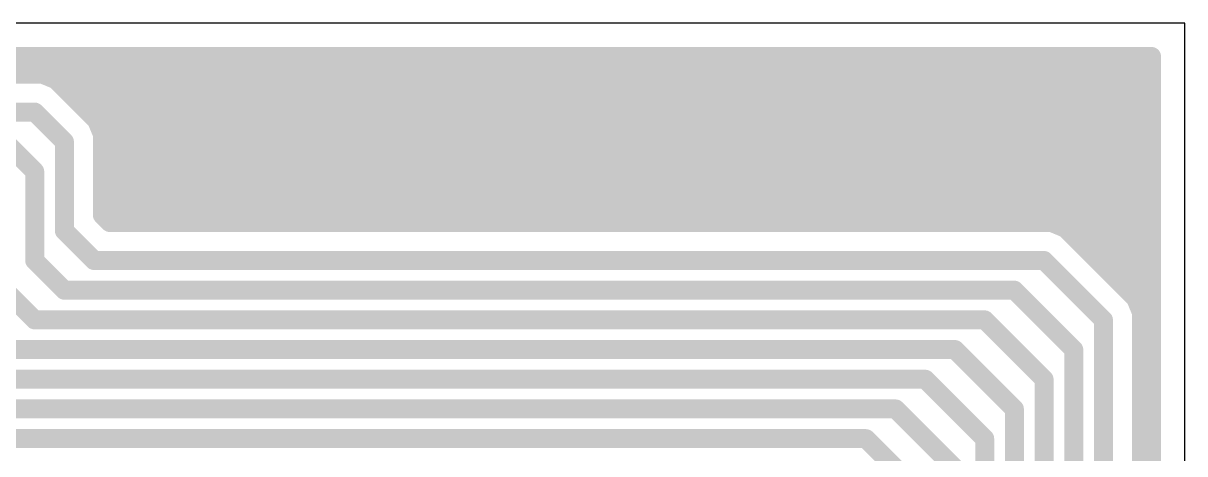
# Model space of a CAD drawing. Extents: x -1.3 to 82.2, y -1.3 to 53.3.
# Drawn here: x 32.53 to 82.22, y 34.91 to 53.33 of the extents above; entities that cross this region are included whole.
import ezdxf

# ---------------------------------------------------------------- set-up
doc = ezdxf.new("R2010")
doc.units = 0
doc.layers.add('16', color=174, linetype='CONTINUOUS')
doc.layers.add('20', color=178, linetype='CONTINUOUS')

msp = doc.modelspace()

# ---------------------------------------------------------------- linework, layer by layer
at = {"layer": '16', "const_width": 0.8128}
for points in [[(0.1524, 51.9076), (80.7976, 51.9076)], [(80.7976, 51.9076), (80.7976, 0.1524)], [(0.1524, 51.2064), (80.7976, 51.2064)], [(33.3434, 51.1556), (3.4866, 51.1556)], [(33.9408, 50.9081), (33.3434, 51.1556)], [(34.3981, 50.4508), (33.9408, 50.9081)], [(35.6681, 49.1808), (34.3981, 50.4508)], [(34.4553, 50.3936), (80.7976, 50.3936)], [(33.02, 49.53), (3.81, 49.53)], [(34.29, 48.26), (33.02, 49.53)], [(35.2681, 49.5808), (80.7976, 49.5808)], [(35.9156, 48.5834), (35.6681, 49.1808)], [(35.8391, 48.768), (80.7976, 48.768)], [(35.9156, 45.1233), (35.9156, 48.5834)], [(33.02, 46.99), (31.75, 48.26)], [(34.29, 44.45), (34.29, 48.26)], [(35.9156, 47.9552), (80.7976, 47.9552)], [(33.02, 43.18), (33.02, 46.99)], [(35.9156, 47.1424), (80.7976, 47.1424)], [(35.9156, 46.3296), (80.7976, 46.3296)], [(35.9156, 45.5168), (80.7976, 45.5168)], [(36.2333, 44.8056), (35.9156, 45.1233)], [(35.56, 43.18), (34.29, 44.45)], [(76.5234, 44.8056), (36.2333, 44.8056)], [(77.1208, 44.5581), (76.5234, 44.8056)], [(76.7686, 44.704), (80.7976, 44.704)], [(77.5781, 44.1008), (77.1208, 44.5581)], [(80.1181, 41.5608), (77.5781, 44.1008)], [(77.7877, 43.8912), (80.7976, 43.8912)], [(34.29, 41.91), (33.02, 43.18)], [(76.2, 43.18), (35.56, 43.18)], [(78.74, 40.64), (76.2, 43.18)], [(78.6005, 43.0784), (80.7976, 43.0784)], [(31.75, 41.91), (33.02, 40.64)], [(74.93, 41.91), (34.29, 41.91)], [(77.47, 39.37), (74.93, 41.91)], [(79.4133, 42.2656), (80.7976, 42.2656)], [(80.3656, 40.9634), (80.1181, 41.5608)], [(80.1629, 41.4528), (80.7976, 41.4528)], [(80.3656, 3.4866), (80.3656, 40.9634)], [(33.02, 40.64), (73.66, 40.64)], [(73.66, 40.64), (76.2, 38.1)], [(78.74, 3.81), (78.74, 40.64)], [(80.3656, 40.64), (80.7976, 40.64)], [(72.39, 39.37), (31.75, 39.37)], [(74.93, 36.83), (72.39, 39.37)], [(77.47, 5.08), (77.47, 39.37)], [(80.3656, 39.8272), (80.7976, 39.8272)], [(80.3656, 39.0144), (80.7976, 39.0144)], [(30.48, 38.1), (71.12, 38.1)], [(71.12, 38.1), (73.66, 35.56)], [(76.2, 38.1), (76.2, 6.35)], [(80.3656, 38.2016), (80.7976, 38.2016)], [(80.3656, 37.3888), (80.7976, 37.3888)], [(69.85, 36.83), (29.21, 36.83)], [(72.39, 34.29), (69.85, 36.83)], [(74.93, 7.62), (74.93, 36.83)], [(80.3656, 36.576), (80.7976, 36.576)], [(27.94, 35.56), (68.58, 35.56)], [(68.58, 35.56), (71.12, 33.02)], [(73.66, 35.56), (73.66, 8.89)], [(80.3656, 35.7632), (80.7976, 35.7632)], [(80.3656, 34.9504), (80.7976, 34.9504)]]:
    msp.add_lwpolyline(points, dxfattribs=at)
at = {"layer": '16', "const_width": 0.4064}
for points in [[(81.0008, 51.9076, 1), (80.5944, 51.9076)], [(80.7976, 51.7044, 1), (80.7976, 52.1108)], [(33.4211, 51.3433, 1), (33.2656, 50.9679)], [(33.3434, 50.9524, 1), (33.3434, 51.3588)], [(34.0845, 51.0518, 1), (33.7971, 50.7644)], [(33.8631, 50.7204, 1), (34.0186, 51.0958)], [(80.7976, 51.0032, 1), (80.7976, 51.4096)], [(34.5418, 50.5945, 1), (34.2544, 50.3071)], [(34.4553, 50.5968, 1), (34.4553, 50.1904)], [(34.2544, 50.3071, 1), (34.5418, 50.5945)], [(80.7976, 50.1904, 1), (80.7976, 50.5968)], [(33.1637, 49.6737, 1), (32.8763, 49.3863)], [(33.02, 49.3268, 1), (33.02, 49.7332)], [(35.2681, 49.784, 1), (35.2681, 49.3776)], [(80.7976, 49.3776, 1), (80.7976, 49.784)], [(35.8558, 49.2586, 1), (35.4804, 49.1031)], [(35.5244, 49.0371, 1), (35.8118, 49.3245)], [(35.8391, 48.9712, 1), (35.8391, 48.5648)], [(36.1188, 48.5834, 1), (35.7124, 48.5834)], [(35.7279, 48.5056, 1), (36.1033, 48.6611)], [(80.7976, 48.5648, 1), (80.7976, 48.9712)], [(34.4932, 48.26, 1), (34.0868, 48.26)], [(34.1463, 48.1163, 1), (34.4337, 48.4037)], [(35.9156, 48.1584, 1), (35.9156, 47.752)], [(80.7976, 47.752, 1), (80.7976, 48.1584)], [(33.2232, 46.99, 1), (32.8168, 46.99)], [(32.8763, 46.8463, 1), (33.1637, 47.1337)], [(35.9156, 47.3456, 1), (35.9156, 46.9392)], [(80.7976, 46.9392, 1), (80.7976, 47.3456)], [(35.9156, 46.5328, 1), (35.9156, 46.1264)], [(80.7976, 46.1264, 1), (80.7976, 46.5328)], [(35.9156, 45.72, 1), (35.9156, 45.3136)], [(80.7976, 45.3136, 1), (80.7976, 45.72)], [(36.0593, 45.267, 1), (35.7719, 44.9797)], [(35.7124, 45.1233, 1), (36.1188, 45.1233)], [(34.4337, 44.5937, 1), (34.1463, 44.3063)], [(36.2333, 45.0088, 1), (36.2333, 44.6024)], [(36.0897, 44.6619, 1), (36.377, 44.9493)], [(76.6011, 44.9933, 1), (76.4456, 44.6179)], [(76.5234, 44.6024, 1), (76.5234, 45.0088)], [(76.7686, 44.9072, 1), (76.7686, 44.5008)], [(77.2645, 44.7018, 1), (76.9771, 44.4144)], [(77.0431, 44.3704, 1), (77.1986, 44.7458)], [(80.7976, 44.5008, 1), (80.7976, 44.9072)], [(34.0868, 44.45, 1), (34.4932, 44.45)], [(77.7218, 44.2445, 1), (77.4344, 43.9571)], [(77.4344, 43.9571, 1), (77.7218, 44.2445)], [(77.7877, 44.0944, 1), (77.7877, 43.688)], [(80.7976, 43.688, 1), (80.7976, 44.0944)], [(33.1637, 43.3237, 1), (32.8763, 43.0363)], [(32.8168, 43.18, 1), (33.2232, 43.18)], [(35.56, 43.3832, 1), (35.56, 42.9768)], [(35.4163, 43.0363, 1), (35.7037, 43.3237)], [(76.3437, 43.3237, 1), (76.0563, 43.0363)], [(76.2, 42.9768, 1), (76.2, 43.3832)], [(78.6005, 43.2816, 1), (78.6005, 42.8752)], [(80.7976, 42.8752, 1), (80.7976, 43.2816)], [(34.29, 42.1132, 1), (34.29, 41.7068)], [(34.1463, 41.7663, 1), (34.4337, 42.0537)], [(75.0737, 42.0537, 1), (74.7863, 41.7663)], [(74.93, 41.7068, 1), (74.93, 42.1132)], [(79.4133, 42.4688, 1), (79.4133, 42.0624)], [(80.7976, 42.0624, 1), (80.7976, 42.4688)], [(80.3058, 41.6386, 1), (79.9304, 41.4831)], [(80.1629, 41.656, 1), (80.1629, 41.2496)], [(79.9744, 41.4171, 1), (80.2618, 41.7045)], [(80.7976, 41.2496, 1), (80.7976, 41.656)], [(80.5688, 40.9634, 1), (80.1624, 40.9634)], [(80.1779, 40.8856, 1), (80.5533, 41.0411)], [(33.02, 40.8432, 1), (33.02, 40.4368)], [(32.8763, 40.4963, 1), (33.1637, 40.7837)], [(73.8037, 40.7837, 1), (73.5163, 40.4963)], [(73.66, 40.4368, 1), (73.66, 40.8432)], [(78.9432, 40.64, 1), (78.5368, 40.64)], [(78.5963, 40.4963, 1), (78.8837, 40.7837)], [(80.3656, 40.8432, 1), (80.3656, 40.4368)], [(80.7976, 40.4368, 1), (80.7976, 40.8432)], [(72.5337, 39.5137, 1), (72.2463, 39.2263)], [(72.39, 39.1668, 1), (72.39, 39.5732)], [(77.6732, 39.37, 1), (77.2668, 39.37)], [(80.3656, 40.0304, 1), (80.3656, 39.624)], [(80.7976, 39.624, 1), (80.7976, 40.0304)], [(77.3263, 39.2263, 1), (77.6137, 39.5137)], [(80.3656, 39.2176, 1), (80.3656, 38.8112)], [(80.7976, 38.8112, 1), (80.7976, 39.2176)], [(71.2637, 38.2437, 1), (70.9763, 37.9563)], [(71.12, 37.8968, 1), (71.12, 38.3032)], [(76.4032, 38.1, 1), (75.9968, 38.1)], [(76.0563, 37.9563, 1), (76.3437, 38.2437)], [(80.3656, 38.4048, 1), (80.3656, 37.9984)], [(80.7976, 37.9984, 1), (80.7976, 38.4048)], [(80.3656, 37.592, 1), (80.3656, 37.1856)], [(80.7976, 37.1856, 1), (80.7976, 37.592)], [(69.9937, 36.9737, 1), (69.7063, 36.6863)], [(69.85, 36.6268, 1), (69.85, 37.0332)], [(75.1332, 36.83, 1), (74.7268, 36.83)], [(74.7863, 36.6863, 1), (75.0737, 36.9737)], [(80.3656, 36.7792, 1), (80.3656, 36.3728)], [(80.7976, 36.3728, 1), (80.7976, 36.7792)], [(68.7237, 35.7037, 1), (68.4363, 35.4163)], [(68.58, 35.3568, 1), (68.58, 35.7632)], [(73.8632, 35.56, 1), (73.4568, 35.56)], [(73.5163, 35.4163, 1), (73.8037, 35.7037)], [(80.3656, 35.9664, 1), (80.3656, 35.56)], [(80.7976, 35.56, 1), (80.7976, 35.9664)], [(80.3656, 35.1536, 1), (80.3656, 34.7472)], [(80.7976, 34.7472, 1), (80.7976, 35.1536)]]:
    msp.add_lwpolyline(points, format="xyb", dxfattribs=at)
at = {"layer": '20'}
for p, q in [((82.22, 53.33), (-1.27, 53.33)), ((82.22, -1.27), (82.22, 53.33))]:
    msp.add_line(p, q, dxfattribs=at)

doc.saveas('drawing.dxf')
